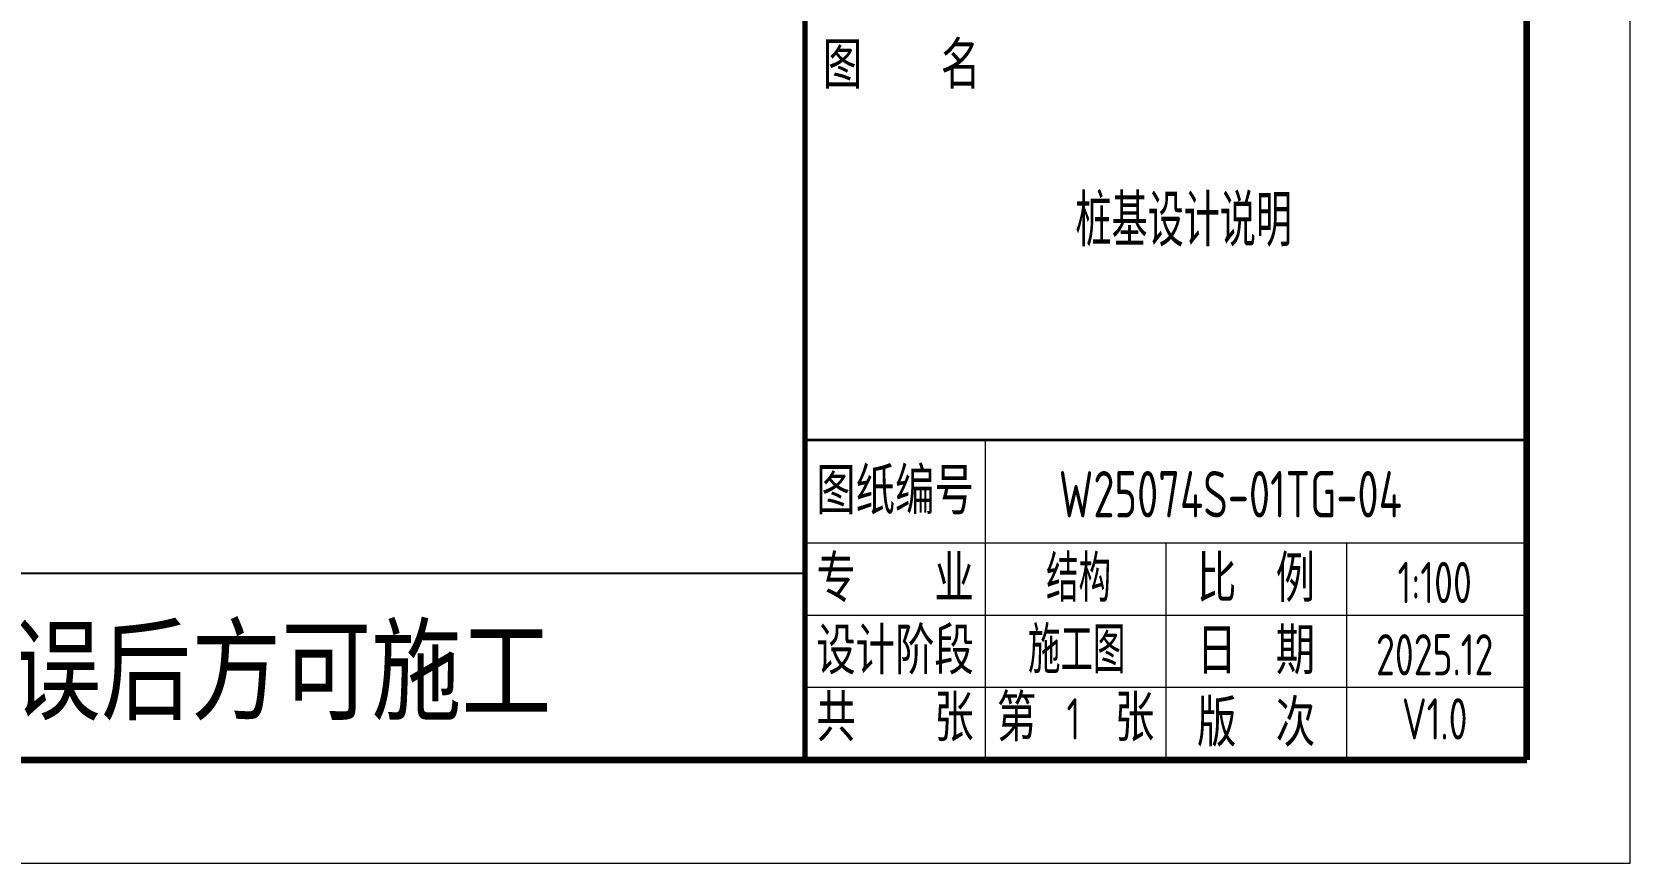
# Model space of a CAD drawing. Extents: x 3968514 to 5230306, y -516551 to -228246.
# Drawn here: x 4366863 to 4382354, y -359553 to -351498 of the extents above; entities that cross this region are included whole.
import ezdxf
from ezdxf.enums import TextEntityAlignment as Align

# ---------------------------------------------------------------- set-up
doc = ezdxf.new("R2010")
doc.units = 0
doc.header["$LTSCALE"] = 1000
doc.header["$MEASUREMENT"] = 0
for name, color, linetype, lineweight in [('AXIS', 3, 'Continuous', 15), ('FRAME', 3, 'Continuous', 18), ('砼柱', 2, 'Continuous', 35)]:
    doc.layers.add(name, color=color, linetype=linetype, lineweight=lineweight)
for name, color, linetype in [('PUB_TEXT', 7, 'Continuous'), ('TQ_DESIGNER2000', 7, 'Continuous'), ('图纸名称', 142, 'Continuous'), ('图纸编号', 2, 'Continuous')]:
    doc.layers.add(name, color=color, linetype=linetype)
doc.styles.add('FRAME', font='simhei.ttf', dxfattribs={"width": 0.7})
doc.styles.add('TSSD_REIN', font='Tssdeng.shx', dxfattribs={"width": 0.7, "bigfont": 'hztxt.shx'})
doc.styles.add('图框-黑体', font='simhei.ttf', dxfattribs={"width": 0.8})

# ---------------------------------------------------------------- blocks, each defined once
blk = doc.blocks.new('A$C0B803521')
at = {"layer": 'FRAME', "lineweight": 18}
for p, q in [((-15943, 34252), (-15943, 93652)), ((-22193, 38352), (-22193, 35252)), ((-16943, 37352), (-23943, 37352)), ((-20443, 37352), (-20443, 35252)), ((-18693, 37352), (-18693, 35252)), ((-16943, 36652), (-23943, 36652)), ((-16943, 35952), (-23943, 35952)), ((-100043, 34252), (-15943, 34252))]:
    blk.add_line(p, q, dxfattribs=at)
at = {"layer": 'FRAME', "lineweight": 70}
blk.add_line((-23943, 92652), (-23943, 35252), dxfattribs=at)
at = {"layer": 'FRAME', "lineweight": 140}
for p, q in [((-16943, 35252), (-16943, 92652)), ((-97543, 35252), (-16943, 35252))]:
    blk.add_line(p, q, dxfattribs=at)
at = {"layer": 'FRAME', "lineweight": 35}
blk.add_line((-16943, 38352), (-23943, 38352), dxfattribs=at)
at = {"layer": 'FRAME', "char_height": 400, "style": 'FRAME'}
for s, insert, width, attachment_point in [(' 图    名', (-23959, 42202), 1860.82, 1), ('图纸编号', (-23068, 37852), 2325.42, 5), ('专    业', (-23068, 37002), 2057.29, 5), ('比  例', (-19568, 37002), 1677.63, 5), ('设计阶段', (-23068, 36302), 2361.02, 5), ('日  期', (-19568, 36302), 1618.31, 5), ('共    张', (-23068, 35652), 2045.42, 5), ('第    张', (-21318, 35652), 2050.17, 5), ('版  次', (-19568, 35602), 1753.56, 5)]:
    blk.add_mtext(s, dxfattribs=dict(at, insert=insert, width=width, attachment_point=attachment_point))
at = {"layer": 'TQ_DESIGNER2000', "style": 'TSSD_REIN', "width": 0.7}
blk.add_text('结构', height=450, dxfattribs=at).set_placement((-21289, 36784), align=Align.CENTER)
blk = doc.blocks.new('B2023212111639')
at = {"layer": 'PUB_TEXT', "color": 6}
blk.add_lwpolyline([(28961, 0), (0, 0), (0, 2263), (28961, 2263)], close=True, dxfattribs=at)
at = {"layer": 'PUB_TEXT', "color": 6, "style": '图框-黑体', "width": 0.8}
blk.add_text('本图需待提供试桩报告并经设计复核无误后方可施工', height=1000, dxfattribs=at).set_placement((793, 589))
blk = doc.blocks.new('FWEFS')
at = {"layer": 'TQ_DESIGNER2000', "style": 'TSSD_REIN', "width": 0.7}
for s, height, p in [('结构', 450, (1915369, -2268138)), ('1:100', 400, (1918821, -2268152)), ('施工图', 450, (1915351, -2268831)), ('2025.12', 400, (1918821, -2268852)), ('1', 400, (1915319, -2269474)), ('V1.0', 400, (1918821, -2269474))]:
    blk.add_text(s, height=height, dxfattribs=at).set_placement(p, align=Align.CENTER)

msp = doc.modelspace()

# ---------------------------------------------------------------- block references
msp.add_blockref('A$C0B803521', (4398297.50372, -393805.3043))
at = {"layer": 'AXIS', "color": 3}
msp.add_blockref('FWEFS', (2461639.8016, 1911117.49688), dxfattribs=at)
at = {"layer": '砼柱', "xscale": 0.8, "yscale": 0.8, "zscale": 0.8}
msp.add_blockref('B2023212111639', (4351185.81845, -358553.30351), dxfattribs=at)

# ---------------------------------------------------------------- texts
at = {"layer": '图纸名称', "style": 'TSSD_REIN', "width": 0.7}
msp.add_text('桩基设计说明', height=500, dxfattribs=at).set_placement((4378027.96588, -353575.83221), align=Align.CENTER)
at = {"layer": '图纸编号', "style": 'TSSD_REIN', "width": 0.7}
msp.add_text('W25074S-01TG-04', height=450, dxfattribs=at).set_placement((4378479.93548, -356203.78351), align=Align.CENTER)

doc.saveas('drawing.dxf')
